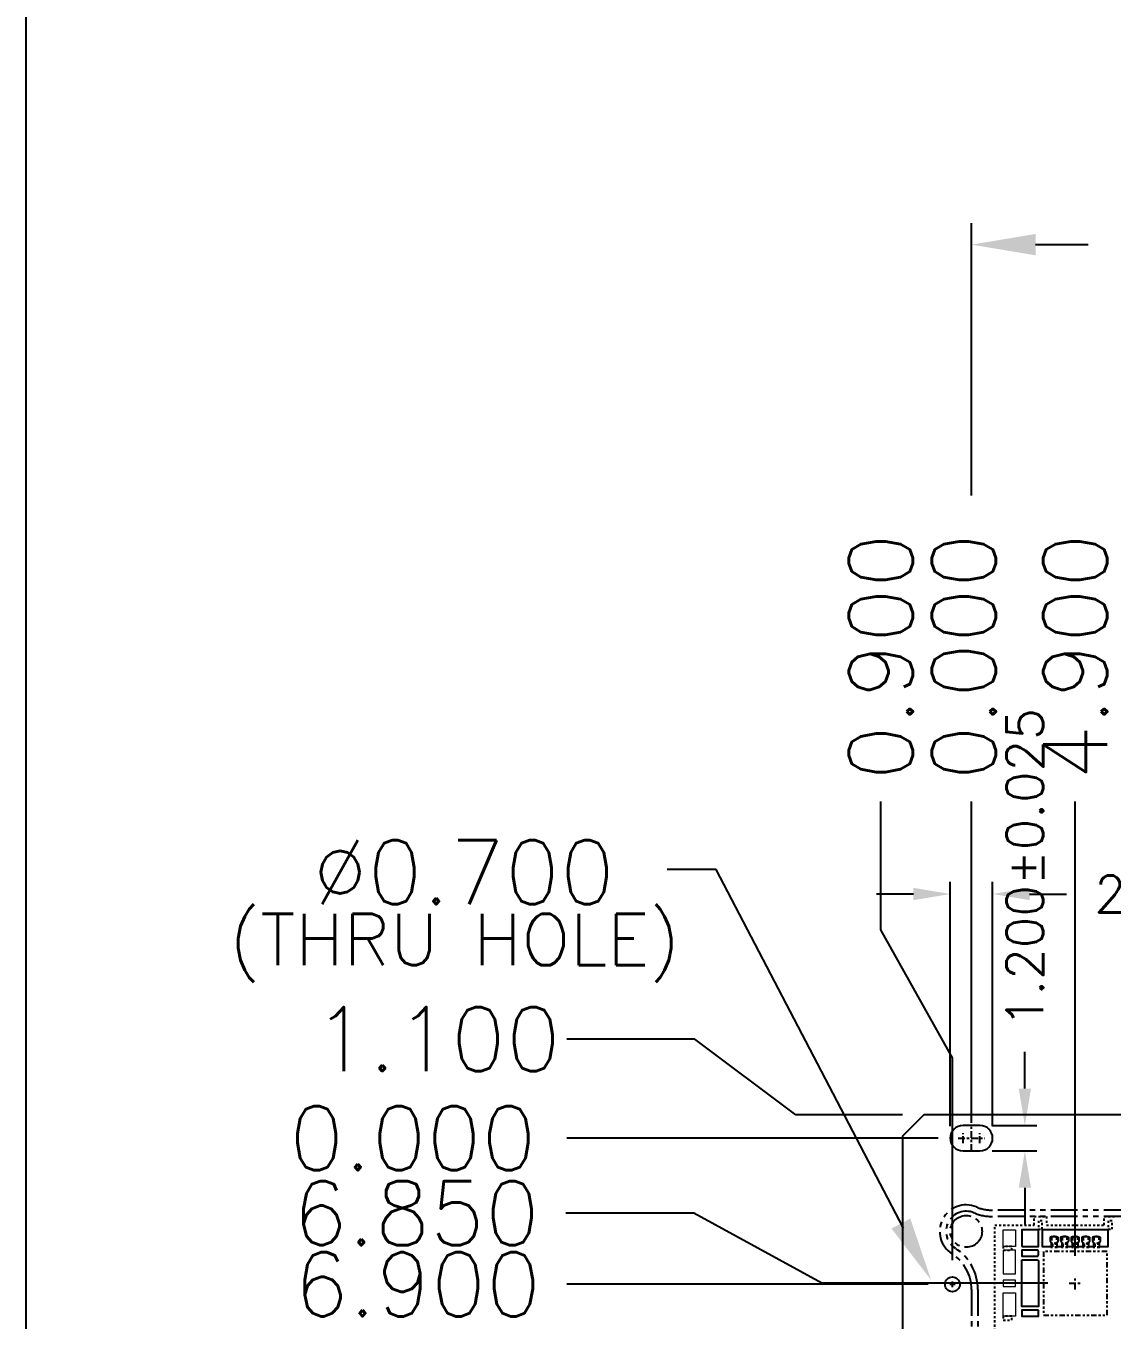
# Model space of a CAD drawing. Extents: x -347 to 20, y -460 to 3.
# Drawn here: x -346.9 to -295.6, y -277.4 to -216.3 of the extents above; entities that cross this region are included whole.
import ezdxf

# ---------------------------------------------------------------- set-up
doc = ezdxf.new("R2010")
doc.units = 0
doc.header["$MEASUREMENT"] = 0
for name, pattern in [('CENTER', [50.8, 31.75, -6.35, 6.35, -6.35]), ('HIDDEN', [0.375, 0.25, -0.125]), ('PHANTOM', [2.5, 1.25, -0.25, 0.25, -0.25, 0.25, -0.25])]:
    doc.linetypes.add(name, pattern=pattern)
doc.layers.get('DEFPOINTS').update_dxf_attribs({"linetype": 'CONTINUOUS'})
for name, color, linetype in [('1', 7, 'CONTINUOUS'), ('1D', 4, 'CONTINUOUS'), ('TEMPLATE', 6, 'CONTINUOUS')]:
    doc.layers.add(name, color=color, linetype=linetype)
doc.styles.add('simplex', font='SIMPLEX.SHX')
doc.dimstyles.get("Standard").update_dxf_attribs({"dimscale": 0, "dimtxt": 0.058, "dimasz": 0.058, "dimexe": 0.019, "dimexo": 0.019, "dimgap": 0.019, "dimtad": 0, "dimdec": 3, "dimzin": 0, "dimdsep": 46, "dimtxsty": 'simplex', "dimcen": 0.019, "dimclrd": 4, "dimclre": 256, "dimclrt": 4, "dimadec": 1, "dimazin": 0, "dimtfac": 1, "dimtdec": 3, "dimtofl": 0, "dimtmove": 0, "dimatfit": 0, "dimfxl": 1, "dimtolj": 1, "dimtzin": 0, "dimlwd": -1, "dimlwe": -1, "dimarcsym": 0})

# ---------------------------------------------------------------- blocks, each defined once
blk = doc.blocks.new('*D14')
at = {"layer": '1D', "linetype": 'ByBlock', "transparency": 16777216}
for p, q in [((-303.238, -268.284), (-303.238, -256.756)), ((-301.238, -268.284), (-301.238, -256.756))]:
    blk.add_line(p, q, dxfattribs=at)
at = {"layer": '1D', "color": 4, "linetype": 'ByBlock', "transparency": 16777216}
for p, q in [((-304.978, -257.326), (-306.718, -257.326)), ((-299.498, -257.326), (-297.758, -257.326))]:
    blk.add_line(p, q, dxfattribs=at)
for points in [[(-304.978, -257.036), (-304.978, -257.616), (-303.238, -257.326)], [(-299.498, -257.036), (-299.498, -257.616), (-301.238, -257.326)]]:
    blk.add_solid(points, dxfattribs=at)
at = {"layer": 'DEFPOINTS', "color": 0, "linetype": 'ByBlock', "transparency": 16777216}
for p in [(-301.238, -257.326), (-303.238, -268.854), (-301.238, -268.854)]:
    blk.add_point(p, dxfattribs=at)
at = {"layer": '1D', "color": 4, "linetype": 'ByBlock', "transparency": 16777216, "insert": (-288.903, -257.326), "char_height": 1.74, "attachment_point": 5, "style": 'simplex'}
blk.add_mtext('\\A1;2.000%%P0.025', dxfattribs=at)
blk = doc.blocks.new('*D15')
at = {"layer": '1D', "color": 4, "linetype": 'ByBlock', "transparency": 16777216}
for p, q in [((-299.717, -266.514), (-299.717, -264.774)), ((-299.717, -271.194), (-299.717, -272.934))]:
    blk.add_line(p, q, dxfattribs=at)
at = {"layer": '1D', "linetype": 'ByBlock', "transparency": 16777216}
for p, q in [((-301.268, -268.254), (-299.147, -268.254)), ((-301.268, -269.454), (-299.147, -269.454))]:
    blk.add_line(p, q, dxfattribs=at)
at = {"layer": '1D', "color": 4, "linetype": 'ByBlock', "transparency": 16777216}
for points in [[(-300.007, -266.514), (-299.427, -266.514), (-299.717, -268.254)], [(-300.007, -271.194), (-299.427, -271.194), (-299.717, -269.454)]]:
    blk.add_solid(points, dxfattribs=at)
at = {"layer": 'DEFPOINTS', "color": 0, "linetype": 'ByBlock', "transparency": 16777216}
for p in [(-301.838, -268.254), (-299.717, -268.254), (-301.838, -269.454)]:
    blk.add_point(p, dxfattribs=at)
at = {"layer": '1D', "color": 4, "linetype": 'ByBlock', "transparency": 16777216, "insert": (-299.717, -256.084), "char_height": 1.74, "attachment_point": 5, "rotation": 90, "style": 'simplex'}
blk.add_mtext('\\A1;1.200%%P0.025', dxfattribs=at)

msp = doc.modelspace()

# ---------------------------------------------------------------- linework, layer by layer
at = {"layer": '1'}
msp.add_lwpolyline([(-56.4883, -267.7538), (-304.4883, -267.7538), (-305.4883, -268.7538), (-305.4883, -278.7538)], dxfattribs=at)
for points in [[(-301.8383, -268.2538), (-302.6383, -268.2538, 1), (-302.6383, -269.4538), (-301.8383, -269.4538, 1)], [(-295.7783, -273.1838), (-298.8983, -273.1838), (-298.8983, -273.9638), (-298.4633, -273.9638), (-298.4633, -273.8038), (-298.5133, -273.7172), (-298.5133, -273.5538, -0.4142132), (-298.4633, -273.5038), (-298.2133, -273.5038, -0.4142139), (-298.1633, -273.5538), (-298.1633, -273.7172), (-298.2133, -273.8038), (-298.2133, -273.9638), (-297.9633, -273.9638), (-297.9633, -273.8038), (-298.0133, -273.7172), (-298.0133, -273.5538, -0.4142132), (-297.9633, -273.5038), (-297.7133, -273.5038, -0.4142139), (-297.6633, -273.5538), (-297.6633, -273.7172), (-297.7133, -273.8038), (-297.7133, -273.9638), (-297.4633, -273.9638), (-297.4633, -273.8038), (-297.5133, -273.7172), (-297.5133, -273.5538, -0.4142132), (-297.4633, -273.5038), (-297.2133, -273.5038, -0.4142139), (-297.1633, -273.5538), (-297.1633, -273.7172), (-297.2133, -273.8038), (-297.2133, -273.9638), (-296.9633, -273.9638), (-296.9633, -273.8038), (-297.0133, -273.7172), (-297.0133, -273.5538, -0.4142132), (-296.9633, -273.5038), (-296.7133, -273.5038, -0.4142139), (-296.6633, -273.5538), (-296.6633, -273.7172), (-296.7133, -273.8038), (-296.7133, -273.9638), (-296.4633, -273.9638), (-296.4633, -273.8038), (-296.5133, -273.7172), (-296.5133, -273.5538, -0.4142132), (-296.4633, -273.5038), (-296.2133, -273.5038, -0.4142139), (-296.1633, -273.5538), (-296.1633, -273.7172), (-296.2133, -273.8038), (-296.2133, -273.9638), (-295.7783, -273.9638)], [(-299.1283, -274.4288, 0.4142136), (-299.0783, -274.3788), (-299.0783, -274.1938, 0.4142136), (-299.1283, -274.1438), (-299.8583, -274.1438), (-299.8583, -274.4288)]]:
    msp.add_lwpolyline(points, format="xyb", close=True, dxfattribs=at)
at = {"layer": '1', "lineweight": 20}
for points in [[(-300.7383, -273.1838), (-300.1583, -273.1838), (-300.1583, -273.9638), (-300.7383, -273.9638)], [(-300.7383, -275.2538), (-300.1583, -275.2538), (-300.1583, -274.1438), (-300.7383, -274.1438)], [(-300.7383, -275.8538), (-300.1583, -275.8538), (-300.1583, -275.5538), (-300.7383, -275.5538)], [(-300.1583, -276.1538), (-300.1583, -277.2638), (-300.7383, -277.2638), (-300.7383, -276.1538)]]:
    msp.add_lwpolyline(points, close=True, dxfattribs=at)
at = {"layer": '1'}
for points in [[(-299.8583, -273.9638), (-299.0783, -273.9638), (-299.0783, -273.1838), (-299.8583, -273.1838)], [(-299.0783, -276.9788), (-299.8583, -276.9788), (-299.8583, -277.2638), (-299.0783, -277.2638)]]:
    msp.add_lwpolyline(points, close=True, dxfattribs=at)
at = {"layer": '1', "linetype": 'ByBlock'}
msp.add_lwpolyline([(-299.8623, -274.6038), (-299.1283, -274.6038, -0.4142136), (-299.0783, -274.6538), (-299.0783, -276.8038), (-299.8623, -276.8038)], format="xyb", close=True, dxfattribs=at)
at = {"layer": '1'}
msp.add_circle((-303.1383, -275.7538), 0.35, dxfattribs=at)
at = {"layer": '1D'}
for p, q in [((-302.2383, -238.5105), (-302.2383, -225.6587)), ((-299.2133, -226.6667), (-296.7368, -226.6667)), ((-302.2383, -268.1273), (-302.2383, -252.965)), ((-314.2968, -256.1604), (-316.6106, -256.1604)), ((-305.4492, -273.1011), (-314.2968, -256.1604)), ((-315.2933, -264.175), (-321.3433, -264.175)), ((-310.5383, -267.7538), (-315.2933, -264.175)), ((-305.4963, -267.7538), (-310.5383, -267.7538)), ((-303.8089, -268.8538), (-321.3434, -268.8538))]:
    msp.add_line(p, q, dxfattribs=at)
at = {"layer": '1D', "linetype": 'ByBlock'}
for p, q in [((-306.5187, -259.015), (-306.5187, -252.965)), ((-297.3383, -274.4071), (-297.3383, -252.965)), ((-303.1383, -265.065), (-306.5187, -259.015)), ((-303.1383, -274.6167), (-303.1383, -265.065)), ((-315.3463, -272.3994), (-321.3963, -272.3994)), ((-309.2963, -275.7038), (-315.3463, -272.3994)), ((-304.2755, -275.7538), (-321.3433, -275.7538)), ((-298.6351, -275.7038), (-309.2963, -275.7038))]:
    msp.add_line(p, q, dxfattribs=at)
at = {"layer": '1D', "linetype": 'CENTER', "ltscale": 0.01}
for p, q in [((-302.2383, -269.4538), (-302.2383, -268.2538)), ((-302.8679, -268.8538), (-302.2383, -268.8538)), ((-302.6383, -269.0835), (-302.6383, -268.6242)), ((-302.2383, -268.8538), (-301.6087, -268.8538)), ((-301.8383, -269.0835), (-301.8383, -268.6242)), ((-297.3383, -275.9926), (-297.3383, -275.4151)), ((-303.2675, -275.7538), (-303.0092, -275.7538)), ((-303.1383, -275.883), (-303.1383, -275.6247)), ((-297.6271, -275.7038), (-297.0496, -275.7038))]:
    msp.add_line(p, q, dxfattribs=at)
at = {"layer": '1D', "color": 2, "linetype": 'PHANTOM'}
for points in [[(-247.2383, -272.2538), (-301.2383, -272.2538, -0.0990195), (-302.0076, -272.1, 0.9166595), (-303.1614, -274.3072, -0.2559241), (-302.2383, -275.9925), (-302.2383, -301.0152, -0.2559241), (-303.1614, -302.7005, 0.5477226), (-303.1614, -304.8072, -0.2559241), (-302.2383, -306.4925), (-302.2383, -331.5152, -0.2559241), (-303.1614, -333.2005, 0.9166595), (-302.0076, -335.4077, -0.0990195), (-301.2383, -335.2538), (-247.2383, -335.2538, -0.0990195), (-246.4691, -335.4077, 0.9166595), (-245.3153, -333.2005, -0.2559241), (-246.2383, -331.5152), (-246.2383, -306.4925, -0.2559241), (-245.3153, -304.8072, 0.5477226), (-245.3153, -302.7005, -0.2559241), (-246.2383, -301.0152), (-246.2383, -275.9925, -0.2559241), (-245.3153, -274.3072, 0.9166595), (-246.4691, -272.1, -0.0990195)], [(-247.2383, -272.5538), (-301.2383, -272.5538, -0.0990195), (-302.1229, -272.3769, 0.9166595), (-302.9999, -274.0544, -0.2559241), (-301.9383, -275.9925), (-301.9383, -301.0152, -0.2559241), (-302.9999, -302.9533, 0.5477226), (-302.9999, -304.5544, -0.2559241), (-301.9383, -306.4925), (-301.9383, -331.5152, -0.2559241), (-302.9999, -333.4533, 0.9166595), (-302.1229, -335.1308, -0.0990195), (-301.2383, -334.9538), (-247.2383, -334.9538, -0.0990195), (-246.3537, -335.1308, 0.9166595), (-245.4768, -333.4533, -0.2559241), (-246.5383, -331.5152), (-246.5383, -306.4925, -0.2559241), (-245.4768, -304.5544, 0.5477226), (-245.4768, -302.9533, -0.2559241), (-246.5383, -301.0152), (-246.5383, -275.9925, -0.2559241), (-245.4768, -274.0544, 0.9166595), (-246.3537, -272.3769, -0.0990195)]]:
    msp.add_lwpolyline(points, format="xyb", close=True, dxfattribs=at)
at = {"layer": '1D', "linetype": 'HIDDEN', "ltscale": 0.2}
msp.add_lwpolyline([(-301.1383, -334.5538), (-301.1383, -272.9538), (-299.2783, -272.9538), (-299.2783, -272.5538), (-298.6983, -272.5538), (-298.6983, -272.9538), (-295.9783, -272.9538), (-295.9783, -272.5538), (-295.3983, -272.5538)], dxfattribs=at)
for points in [[(-298.8983, -273.1538), (-298.8983, -272.7538), (-299.0783, -272.7538), (-299.0783, -273.1538)], [(-295.5983, -273.1538), (-295.5983, -272.7538), (-295.7783, -272.7538), (-295.7783, -273.1538)], [(-300.3383, -273.9638), (-300.7383, -273.9638), (-300.7383, -274.1438), (-300.3383, -274.1438)], [(-300.3383, -277.2638), (-300.7383, -277.2638), (-300.7383, -277.4438), (-300.3383, -277.4438)]]:
    msp.add_lwpolyline(points, close=True, dxfattribs=at)
for points in [[(-298.2133, -274.0538), (-298.2133, -273.5788, 0.4142136), (-298.2883, -273.5038), (-298.3883, -273.5038, 0.4142136), (-298.4633, -273.5788), (-298.4633, -274.0538)], [(-297.7133, -274.0538), (-297.7133, -273.5788, 0.4142136), (-297.7883, -273.5038), (-297.8883, -273.5038, 0.4142136), (-297.9633, -273.5788), (-297.9633, -274.0538)], [(-297.2133, -274.0538), (-297.2133, -273.5788, 0.4142136), (-297.2883, -273.5038), (-297.3883, -273.5038, 0.4142136), (-297.4633, -273.5788), (-297.4633, -274.0538)], [(-296.7133, -274.0538), (-296.7133, -273.5788, 0.4142136), (-296.7883, -273.5038), (-296.8883, -273.5038, 0.4142136), (-296.9633, -273.5788), (-296.9633, -274.0538)], [(-296.2133, -274.0538), (-296.2133, -273.5788, 0.4142136), (-296.2883, -273.5038), (-296.3883, -273.5038, 0.4142136), (-296.4633, -273.5788), (-296.4633, -274.0538)], [(-298.2583, -274.0538), (-298.2583, -273.8838, 1), (-298.4183, -273.8838), (-298.4183, -274.0538)], [(-297.7583, -274.0538), (-297.7583, -273.8838, 1), (-297.9183, -273.8838), (-297.9183, -274.0538)], [(-297.2583, -274.0538), (-297.2583, -273.8838, 1), (-297.4183, -273.8838), (-297.4183, -274.0538)], [(-296.7583, -274.0538), (-296.7583, -273.8838, 1), (-296.9183, -273.8838), (-296.9183, -274.0538)], [(-296.2583, -274.0538), (-296.2583, -273.8838, 1), (-296.4183, -273.8838), (-296.4183, -274.0538)]]:
    msp.add_lwpolyline(points, format="xyb", dxfattribs=at)
at = {"layer": '1D', "color": 2, "linetype": 'PHANTOM', "ltscale": 0.2}
msp.add_lwpolyline([(-295.8383, -277.2038), (-295.8383, -274.2038), (-298.8383, -274.2038), (-298.8383, -277.2038)], close=True, dxfattribs=at)
at = {"layer": '1D', "color": 2, "linetype": 'PHANTOM'}
msp.add_circle((-302.4883, -273.2538), 0.75, dxfattribs=at)
at = {"layer": '1D'}
for points in [[(-299.2133, -226.1625), (-299.2133, -227.1709), (-302.2383, -226.6667)], [(-305.1271, -272.6463), (-304.1441, -275.5512), (-306.0161, -273.1222)]]:
    msp.add_solid(points, dxfattribs=at)
at = {"layer": 'TEMPLATE', "color": 6}
msp.add_lwpolyline([(-346.8834, 3.1136), (-346.8834, -460.3842), (-17.7153, -460.3842), (-17.7153, 3.1136)], close=True, dxfattribs=at)

# ---------------------------------------------------------------- texts
at = {"layer": '1D', "color": 4, "linetype": 'ByBlock', "style": 'simplex'}
for s, p in [('0.900', (-305.0062, -251.957)), ('4.900', (-295.8258, -251.957))]:
    msp.add_text(s, height=3.025, rotation=90, dxfattribs=at).set_placement(p)
at = {"layer": '1D', "style": 'simplex'}
msp.add_text('0.000', height=3.025, rotation=90, dxfattribs=at).set_placement((-301.0884, -251.957))
for s, height, p in [('%%C0.700', 3.025, (-333.3438, -257.81)), ('(THRU HOLE)', 2.42, (-337.2684, -260.6868)), ('1.100', 3.025, (-333.2989, -265.6875)), ('0.000', 3.025, (-334.4514, -270.3663))]:
    msp.add_text(s, height=height, dxfattribs=at).set_placement(p)
at = {"layer": '1D', "color": 4, "linetype": 'ByBlock', "char_height": 3.025, "attachment_point": 5, "style": 'simplex'}
for s, insert in [('\\A1;6.850', (-328.4543, -272.3994)), ('\\A1;6.900', (-328.4013, -275.7538))]:
    msp.add_mtext(s, dxfattribs=dict(at, insert=insert))

# ---------------------------------------------------------------- dimensions: what is measured, and where the dimension line sits
at = {"layer": '1D', "linetype": 'ByBlock'}
dim = msp.add_linear_dim(base=(-299.717, -268.2538), p1=(-301.8383, -269.4538), p2=(-301.8383, -268.2538), angle=90, text='<>%%P0.025', dimstyle='Standard', override={"dimscale": 30}, dxfattribs=at)
dim.commit()
dim.dimension.update_dxf_attribs({"geometry": '*D15', "text_midpoint": (-299.717, -256.0838)})
dim = msp.add_linear_dim(base=(-301.2383, -257.3262), p1=(-303.2383, -268.8538), p2=(-301.2383, -268.8538), text='<>%%P0.025', dimstyle='Standard', override={"dimscale": 30}, dxfattribs=at)
dim.commit()
dim.dimension.update_dxf_attribs({"geometry": '*D14', "text_midpoint": (-288.9026, -257.3262)})

doc.saveas('drawing.dxf')
